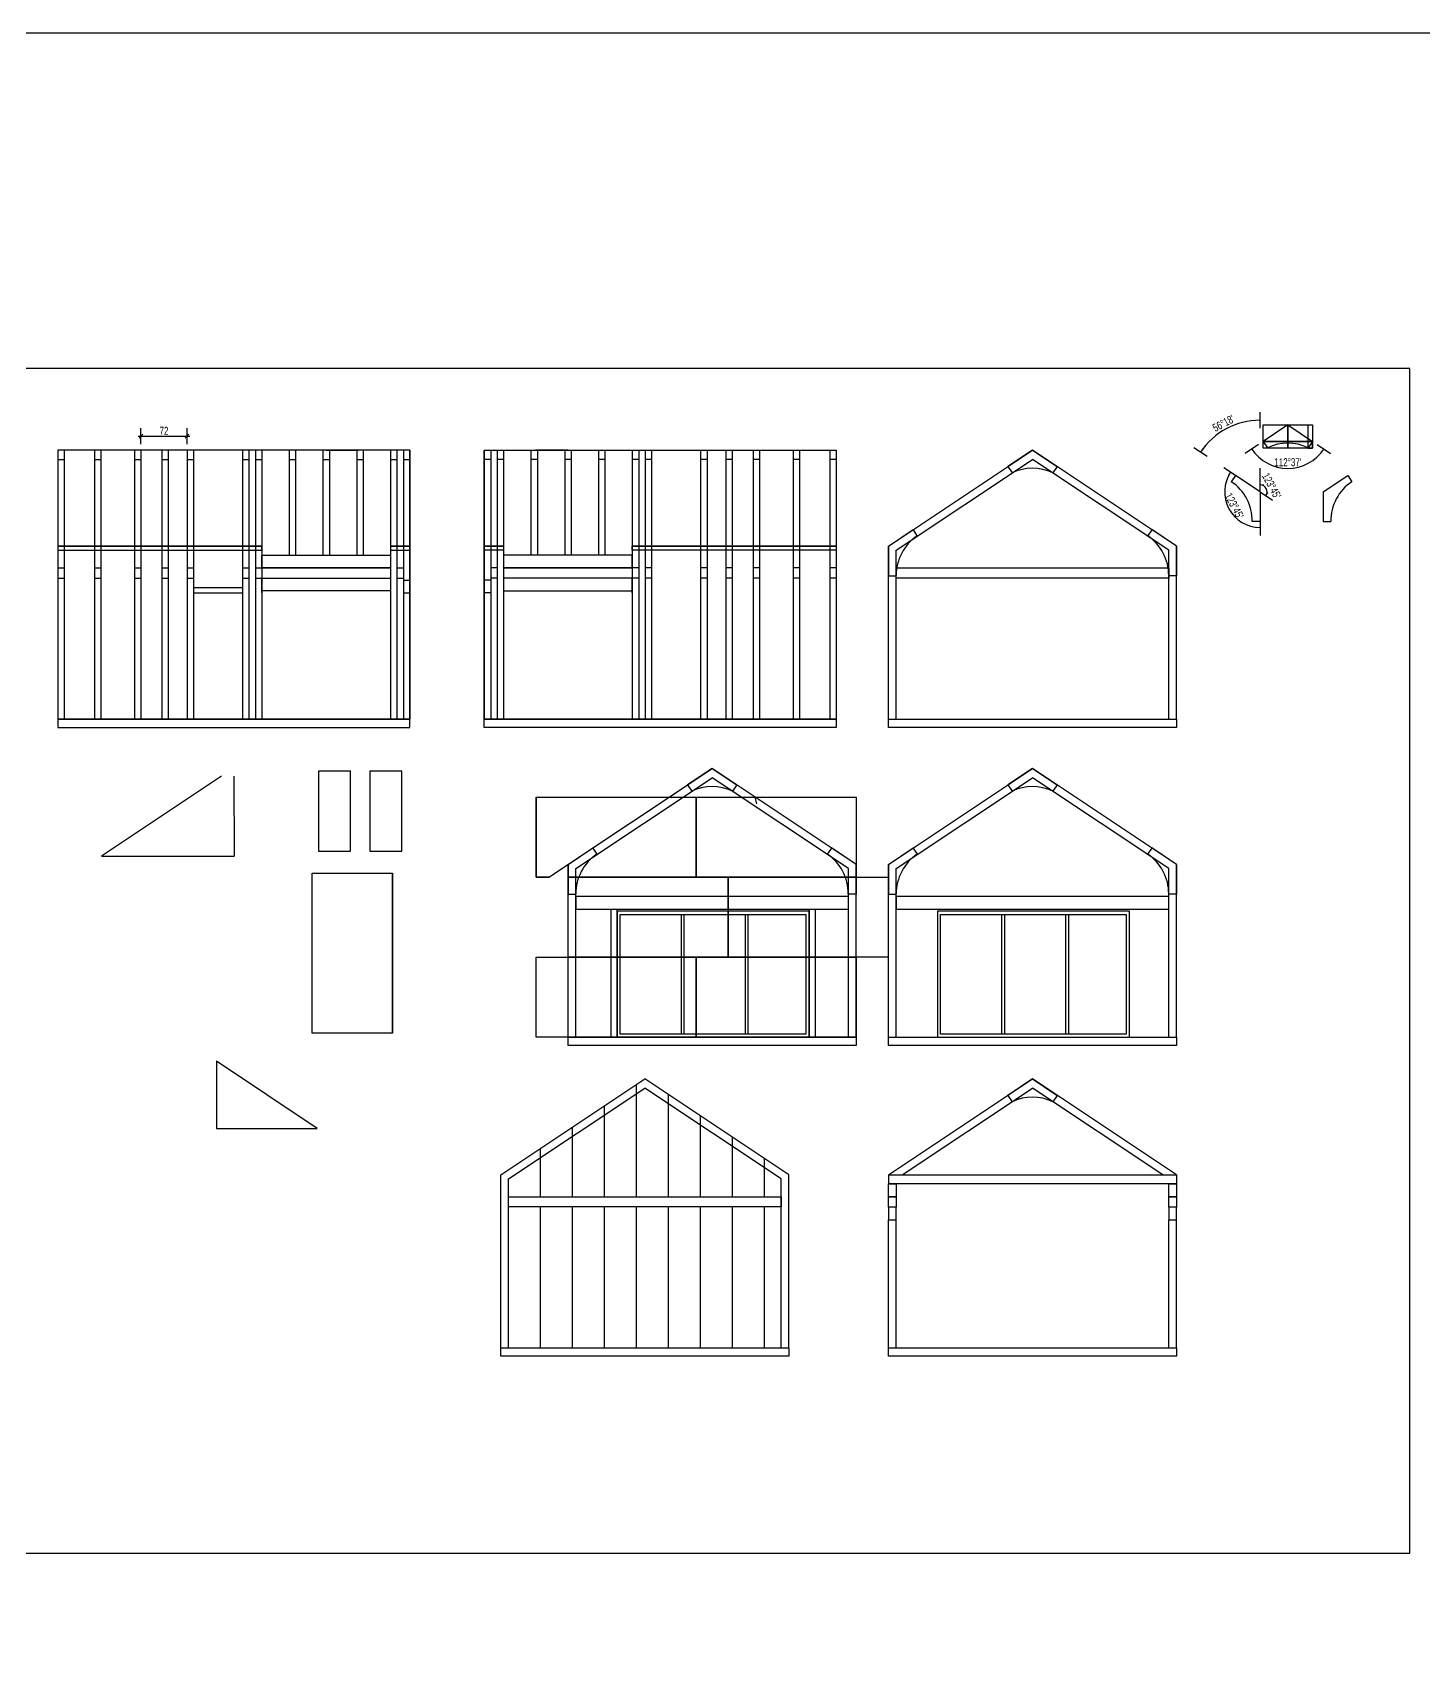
# Model space of a CAD drawing. Header units: centimetres. Extents: x 77721 to 213373, y -51694 to -17847.
# Drawn here: x 79867 to 82040, y -26911 to -24360 of the extents above; entities that cross this region are included whole.
import ezdxf

# ---------------------------------------------------------------- set-up
doc = ezdxf.new("R2010")
doc.units = ezdxf.units.CM
doc.header["$LTSCALE"] = 5
doc.header["$MEASUREMENT"] = 0
doc.layers.add('KOTI', color=4, linetype='Continuous')
doc.styles.add('4-', font='simp.shx', dxfattribs={"width": 0.75})
doc.dimstyles.new('KOTI_K50.0cm', dxfattribs={"dimtxt": 12.5, "dimasz": 12.5, "dimexe": 12.5, "dimexo": 0, "dimgap": 2, "dimtad": 1, "dimdec": 1, "dimrnd": 0.1, "dimdsep": 46, "dimtxsty": '4-', "dimtsz": 3, "dimcen": 0.09, "dimdle": 4.5, "dimclrd": 256, "dimclrt": 256, "dimaunit": 1, "dimazin": 2, "dimtfac": 1, "dimtdec": 4, "dimtix": 1, "dimtmove": 2, "dimatfit": 3, "dimfxl": 12.5, "dimfxlon": 1, "dimtvp": 1, "dimtolj": 1, "dimtzin": 0, "dimarcsym": 0})

# ---------------------------------------------------------------- blocks, each defined once
blk = doc.blocks.new('*D210')
at = {"layer": 'Defpoints', "color": 0, "linetype": 'Continuous', "transparency": 16777216}
for p in [(80108.5, -24989.7), (80036.5, -25011.6), (80108.5, -25011.6)]:
    blk.add_point(p, dxfattribs=at)
at = {"layer": 'KOTI', "linetype": 'Continuous', "lineweight": -2, "transparency": 16777216}
for p, q in [((80032, -24989.7), (80113, -24989.7)), ((80033.5, -24992.7), (80039.5, -24986.7)), ((80105.5, -24992.7), (80111.5, -24986.7))]:
    blk.add_line(p, q, dxfattribs=at)
at = {"layer": 'KOTI', "color": 0, "linetype": 'Continuous', "lineweight": -2, "transparency": 16777216}
for p, q in [((80036.5, -25002.2), (80036.5, -24977.2)), ((80108.5, -25002.2), (80108.5, -24977.2))]:
    blk.add_line(p, q, dxfattribs=at)
at = {"layer": 'KOTI', "linetype": 'Continuous', "transparency": 16777216, "insert": (80072.5, -24981.4), "char_height": 12.5, "attachment_point": 5, "style": '4-'}
blk.add_mtext('\\A1;72', dxfattribs=at)
blk = doc.blocks.new('*D211')
at = {"layer": 'Defpoints', "color": 0, "linetype": 'Continuous', "transparency": 16777216}
for p in [(81828.3, -24972.3), (81828.3, -24972.3), (81789.7, -24998), (81866.9, -24998), (81806.5, -25036.4)]:
    blk.add_point(p, dxfattribs=at)
at = {"layer": 'KOTI', "color": 0, "linetype": 'Continuous', "lineweight": -2, "transparency": 16777216}
for p, q in [((81782.3, -25002.9), (81761.5, -25016.8)), ((81874.3, -25002.9), (81895.1, -25016.8))]:
    blk.add_line(p, q, dxfattribs=at)
at = {"layer": 'KOTI', "linetype": 'Continuous', "lineweight": -2, "transparency": 16777216}
blk.add_arc((81828.3, -24972.3), 67.8, 213.6901, 326.3099, dxfattribs=at)
at = {"layer": 'KOTI', "linetype": 'Continuous', "transparency": 16777216}
for points in [[(81774.4, -25015.4), (81776.1, -25014.3), (81771.9, -25009.9)], [(81880.5, -25014.3), (81882.2, -25015.4), (81884.7, -25009.9)]]:
    blk.add_solid(points, dxfattribs=at)
at = {"layer": 'KOTI', "linetype": 'Continuous', "transparency": 16777216, "insert": (81828.3, -25030.6), "char_height": 12.5, "attachment_point": 5, "style": '4-'}
blk.add_mtext("\\A1;112°37'", dxfattribs=at)
blk = doc.blocks.new('*D212')
at = {"layer": 'Defpoints', "color": 0, "linetype": 'Continuous', "transparency": 16777216}
for p in [(81746.4, -25051.2), (81785, -25076.9), (81785, -25076.9), (81795.8, -25075.4), (81785, -25123.3)]:
    blk.add_point(p, dxfattribs=at)
at = {"layer": 'KOTI', "color": 0, "linetype": 'Continuous', "lineweight": -2, "transparency": 16777216}
for q in [(81784.9, -25053.4), (81804.5, -25089.9)]:
    blk.add_line((81785, -25076.9), q, dxfattribs=at)
at = {"layer": 'KOTI', "linetype": 'Continuous', "lineweight": -2, "transparency": 16777216}
blk.add_arc((81785, -25076.9), 11, 326.2995, 90.0517, dxfattribs=at)
at = {"layer": 'KOTI', "linetype": 'Continuous', "transparency": 16777216}
for points in [[(81791, -25066.9), (81791, -25064.9), (81785, -25065.9)], [(81798.2, -25078.5), (81796.6, -25077.4), (81794.1, -25083)]]:
    blk.add_solid(points, dxfattribs=at)
at = {"layer": 'KOTI', "linetype": 'Continuous', "transparency": 16777216, "insert": (81802.9, -25067.3), "char_height": 12.5, "attachment_point": 5, "rotation": 298.1756, "style": '4-'}
blk.add_mtext("\\A1;123°45'", dxfattribs=at)
blk = doc.blocks.new('*D213')
at = {"layer": 'Defpoints', "color": 0, "linetype": 'Continuous', "transparency": 16777216}
for p in [(81746.4, -25051.2), (81785, -25076.9), (81785, -25076.9), (81730.1, -25084.2), (81785, -25123.3)]:
    blk.add_point(p, dxfattribs=at)
at = {"layer": 'KOTI', "color": 0, "linetype": 'Continuous', "lineweight": -2, "transparency": 16777216}
for p, q in [((81746.4, -25051.2), (81728.5, -25039.2)), ((81785, -25123.3), (81785, -25144.8))]:
    blk.add_line(p, q, dxfattribs=at)
at = {"layer": 'KOTI', "linetype": 'Continuous', "lineweight": -2, "transparency": 16777216}
blk.add_arc((81785, -25076.9), 55.4, 146.2995, 270.0517, dxfattribs=at)
at = {"layer": 'KOTI', "linetype": 'Continuous', "transparency": 16777216}
for points in [[(81734.7, -25050.6), (81736.4, -25051.7), (81738.9, -25046.2)], [(81779, -25131.3), (81779, -25133.3), (81785, -25132.3)]]:
    blk.add_solid(points, dxfattribs=at)
at = {"layer": 'KOTI', "linetype": 'Continuous', "transparency": 16777216, "insert": (81744.5, -25098.6), "char_height": 12.5, "attachment_point": 5, "rotation": 298.1756, "style": '4-'}
blk.add_mtext("\\A1;123°45'", dxfattribs=at)
blk = doc.blocks.new('*D214')
at = {"layer": 'Defpoints', "color": 0, "linetype": 'Continuous', "transparency": 16777216}
for p in [(81748.9, -24970.8), (81785, -24987.2), (81746.4, -25051.2), (81785, -25076.9), (81785, -25076.9)]:
    blk.add_point(p, dxfattribs=at)
at = {"layer": 'KOTI', "color": 0, "linetype": 'Continuous', "lineweight": -2, "transparency": 16777216}
for p, q in [((81785, -24977.4), (81785, -24952.4)), ((81702.2, -25021.7), (81681.4, -25007.8))]:
    blk.add_line(p, q, dxfattribs=at)
at = {"layer": 'KOTI', "linetype": 'Continuous', "lineweight": -2, "transparency": 16777216}
blk.add_arc((81785, -25076.9), 112, 90, 146.2995, dxfattribs=at)
at = {"layer": 'KOTI', "linetype": 'Continuous', "transparency": 16777216}
for points in [[(81779, -24963.9), (81779, -24965.9), (81785, -24964.9)], [(81695.9, -25010.3), (81694.3, -25009.2), (81691.8, -25014.7)]]:
    blk.add_solid(points, dxfattribs=at)
at = {"layer": 'KOTI', "linetype": 'Continuous', "transparency": 16777216, "insert": (81727.7, -24969.8), "char_height": 12.5, "attachment_point": 5, "rotation": 28.1498, "style": '4-'}
blk.add_mtext("\\A1;56°18'", dxfattribs=at)

msp = doc.modelspace()

# ---------------------------------------------------------------- linework, layer by layer
at = {"layer": 'KOTI', "color": 4, "linetype": 'Continuous'}
for p, q in [((81828.3, -24972.26), (81789.72, -24997.97)), ((81828.3, -24972.26), (81866.87, -24997.97)), ((81789.82, -24997.94), (81796.48, -25007.92)), ((81866.78, -24997.94), (81860.11, -25007.92)), ((81429.32, -25011.55), (81390.74, -25037.27)), ((81429.32, -25011.55), (81467.89, -25037.27)), ((81390.84, -25037.24), (81397.5, -25047.22)), ((81467.8, -25037.24), (81461.13, -25047.22)), ((81746.46, -25051.24), (81739.94, -25061.07)), ((81784.96, -25076.89), (81746.39, -25051.16)), ((81883.32, -25076.91), (81921.89, -25051.18)), ((81921.83, -25051.26), (81928.34, -25061.09)), ((81784.96, -25076.89), (81785, -25123.27)), ((81883.32, -25076.91), (81883.28, -25123.28)), ((81784.83, -25123.15), (81772.83, -25123.12)), ((81883.46, -25123.17), (81895.46, -25123.13)), ((81204.32, -25161.55), (81242.89, -25135.83)), ((81242.82, -25135.91), (81249.34, -25145.74)), ((81615.81, -25135.91), (81609.3, -25145.74)), ((81654.32, -25161.55), (81615.75, -25135.83)), ((81204.32, -25161.55), (81204.28, -25207.93)), ((81654.32, -25161.55), (81654.36, -25207.93)), ((80215.24, -25195.6), (80426.54, -25195.6)), ((80814.19, -25195.6), (80602.9, -25195.6)), ((80215.24, -25211.55), (80426.54, -25211.55)), ((80814.19, -25211.55), (80602.9, -25211.55)), ((81204.45, -25207.82), (81216.45, -25207.78)), ((81654.18, -25207.82), (81642.18, -25207.78)), ((80928.78, -25508.64), (80890.21, -25534.36)), ((80928.78, -25508.64), (80967.35, -25534.36)), ((81429.32, -25508.64), (81390.74, -25534.36)), ((81429.32, -25508.64), (81467.89, -25534.36)), ((80890.3, -25534.33), (80896.96, -25544.31)), ((80967.26, -25534.33), (80960.6, -25544.31)), ((81390.84, -25534.33), (81397.5, -25544.31)), ((81467.8, -25534.33), (81461.13, -25544.31)), ((80703.78, -25658.64), (80742.35, -25632.92)), ((80742.28, -25632.99), (80748.8, -25642.83)), ((81115.28, -25632.99), (81108.76, -25642.83)), ((81153.78, -25658.64), (81115.21, -25632.92)), ((81204.32, -25658.64), (81242.89, -25632.92)), ((81242.82, -25632.99), (81249.34, -25642.83)), ((81615.81, -25632.99), (81609.3, -25642.83)), ((81654.32, -25658.64), (81615.75, -25632.92)), ((80703.78, -25658.64), (80703.74, -25705.02)), ((81153.78, -25658.64), (81153.82, -25705.02)), ((81204.32, -25658.64), (81204.28, -25705.02)), ((81654.32, -25658.64), (81654.36, -25705.02)), ((80703.92, -25704.91), (80715.92, -25704.87)), ((81153.65, -25704.91), (81141.65, -25704.87)), ((81204.45, -25704.91), (81216.45, -25704.87)), ((81654.18, -25704.91), (81642.18, -25704.87)), ((81429.32, -25993.63), (81390.74, -26019.34)), ((81429.32, -25993.63), (81467.89, -26019.34)), ((81390.84, -26019.31), (81397.5, -26029.29)), ((81467.8, -26019.31), (81461.13, -26029.29))]:
    msp.add_line(p, q, dxfattribs=at)
at = {"layer": 'KOTI', "color": 2, "linetype": 'Continuous', "true_color": 0xf1eb1f}
for p, q in [((79906.54, -25011.55), (79906.54, -25161.55)), ((79916.54, -25011.55), (79916.54, -25161.55)), ((79964.04, -25011.55), (79964.04, -25161.55)), ((79974.04, -25011.55), (79974.04, -25161.55)), ((80026.54, -25011.55), (80026.54, -25161.55)), ((80036.54, -25011.55), (80036.54, -25161.55)), ((80069.04, -25011.55), (80069.04, -25161.55)), ((80079.04, -25011.55), (80079.04, -25161.55)), ((80108.54, -25011.55), (80108.54, -25161.55)), ((80118.54, -25011.55), (80118.54, -25161.55)), ((80195.24, -25011.55), (80195.24, -25161.55)), ((80205.24, -25011.55), (80205.24, -25161.55)), ((80215.24, -25011.55), (80215.24, -25161.55)), ((80225.24, -25011.55), (80225.24, -25161.55)), ((80426.54, -25011.55), (80325.84, -25011.55)), ((80325.84, -25011.55), (80376.24, -25011.55)), ((80349.82, -25011.55), (80344.82, -25011.55)), ((80374.84, -25011.55), (80373.64, -25011.55)), ((80426.54, -25011.55), (80426.54, -25161.55)), ((80436.54, -25011.55), (80436.54, -25161.55)), ((80446.54, -25011.55), (80446.54, -25161.55)), ((80456.54, -25011.55), (80456.54, -25161.55)), ((80572.89, -25011.55), (80572.89, -25161.55)), ((80582.89, -25011.55), (80582.89, -25161.55)), ((80592.9, -25011.55), (80592.9, -25161.55)), ((80602.9, -25011.55), (80602.9, -25161.55)), ((80602.9, -25011.55), (80703.6, -25011.55)), ((80703.6, -25011.55), (80653.2, -25011.55)), ((80654.6, -25011.55), (80655.8, -25011.55)), ((80679.61, -25011.55), (80684.61, -25011.55)), ((80804.19, -25011.55), (80804.19, -25161.55)), ((80814.19, -25011.55), (80814.19, -25161.55)), ((80824.2, -25011.55), (80824.2, -25161.55)), ((80834.2, -25011.55), (80834.2, -25161.55)), ((80910.89, -25011.55), (80910.89, -25161.55)), ((80920.89, -25011.55), (80920.89, -25161.55)), ((80950.39, -25011.55), (80950.39, -25161.55)), ((80960.39, -25011.55), (80960.39, -25161.55)), ((80992.89, -25011.55), (80992.89, -25161.55)), ((81002.89, -25011.55), (81002.89, -25161.55)), ((81055.39, -25011.55), (81055.39, -25161.55)), ((81065.39, -25011.55), (81065.39, -25161.55)), ((81112.89, -25011.55), (81112.89, -25161.55)), ((81122.89, -25011.55), (81122.89, -25161.55)), ((81204.32, -25161.55), (81429.32, -25011.55)), ((81216.32, -25167.68), (81429.32, -25026.16)), ((81654.32, -25161.55), (81429.32, -25011.55)), ((81429.32, -25011.55), (81467.9, -25037.28)), ((81642.32, -25167.68), (81429.32, -25026.16)), ((79906.54, -25161.55), (79906.54, -25431.55)), ((80225.24, -25161.55), (79906.54, -25161.55)), ((79916.54, -25161.55), (79916.54, -25431.55)), ((79964.04, -25161.55), (79964.04, -25431.55)), ((79974.04, -25161.55), (79974.04, -25431.55)), ((80026.54, -25161.55), (80026.54, -25431.55)), ((80036.54, -25161.55), (80036.54, -25431.55)), ((80069.04, -25161.55), (80069.04, -25431.55)), ((80079.04, -25161.55), (80079.04, -25431.55)), ((80118.54, -25161.55), (80108.54, -25161.55)), ((80108.54, -25161.55), (80108.54, -25431.55)), ((80118.54, -25161.55), (80118.54, -25431.55)), ((80195.24, -25161.55), (80195.24, -25431.55)), ((80205.24, -25161.55), (80205.24, -25431.55)), ((80215.24, -25161.55), (80215.24, -25431.55)), ((80225.24, -25161.55), (80225.24, -25431.55)), ((80456.54, -25161.55), (80426.54, -25161.55)), ((80426.54, -25161.55), (80426.54, -25431.55)), ((80436.54, -25161.55), (80436.54, -25431.55)), ((80446.54, -25161.55), (80446.54, -25431.55)), ((80456.54, -25431.55), (80456.54, -25161.55)), ((80456.54, -25161.55), (80456.54, -25431.55)), ((80572.89, -25431.55), (80572.89, -25161.55)), ((80572.89, -25161.55), (80602.9, -25161.55)), ((80572.89, -25161.55), (80572.89, -25431.55)), ((80582.89, -25161.55), (80582.89, -25431.55)), ((80592.9, -25161.55), (80592.9, -25431.55)), ((80602.9, -25161.55), (80602.9, -25431.55)), ((80804.19, -25161.55), (81122.89, -25161.55)), ((80804.19, -25161.55), (80804.19, -25431.55)), ((80814.19, -25161.55), (80814.19, -25431.55)), ((80824.2, -25161.55), (80824.2, -25431.55)), ((80834.2, -25161.55), (80834.2, -25431.55)), ((80910.89, -25161.55), (80920.89, -25161.55)), ((80910.89, -25161.55), (80910.89, -25431.55)), ((80920.89, -25161.55), (80920.89, -25431.55)), ((80950.39, -25161.55), (80950.39, -25431.55)), ((80960.39, -25161.55), (80960.39, -25431.55)), ((80992.89, -25161.55), (80992.89, -25431.55)), ((81002.89, -25161.55), (81002.89, -25431.55)), ((81055.39, -25161.55), (81055.39, -25431.55)), ((81065.39, -25161.55), (81065.39, -25431.55)), ((81112.89, -25161.55), (81112.89, -25431.55)), ((81122.89, -25161.55), (81122.89, -25431.55)), ((81204.32, -25431.55), (81204.32, -25161.55)), ((81216.32, -25431.55), (81216.32, -25167.68)), ((81642.32, -25431.55), (81642.32, -25167.68)), ((81654.32, -25431.55), (81654.32, -25161.55)), ((79906.54, -25195.6), (79916.54, -25195.6)), ((79964.04, -25195.6), (79974.04, -25195.6)), ((80026.54, -25195.6), (80036.54, -25195.6)), ((80069.04, -25195.6), (80079.04, -25195.6)), ((80108.54, -25195.6), (80118.54, -25195.6)), ((80195.24, -25195.6), (80205.24, -25195.6)), ((80436.54, -25195.6), (80446.54, -25195.6)), ((80592.89, -25195.6), (80582.89, -25195.6)), ((80834.2, -25195.6), (80824.2, -25195.6)), ((80920.89, -25195.6), (80910.89, -25195.6)), ((80960.39, -25195.6), (80950.39, -25195.6)), ((81002.89, -25195.6), (80992.89, -25195.6)), ((81065.39, -25195.6), (81055.39, -25195.6)), ((81122.89, -25195.6), (81112.89, -25195.6)), ((79906.54, -25211.55), (79916.54, -25211.55)), ((79964.04, -25211.55), (79974.04, -25211.55)), ((80026.54, -25211.55), (80036.54, -25211.55)), ((80069.04, -25211.55), (80079.04, -25211.55)), ((80108.54, -25211.55), (80118.54, -25211.55)), ((80118.54, -25226.12), (80194.24, -25226.12)), ((80195.24, -25211.55), (80205.24, -25211.55)), ((80225.24, -25234.55), (80225.24, -25214.55)), ((80436.54, -25211.55), (80446.54, -25211.55)), ((80446.54, -25214.55), (80456.54, -25214.55)), ((80582.89, -25214.55), (80572.89, -25214.55)), ((80592.89, -25211.55), (80582.89, -25211.55)), ((80804.19, -25234.55), (80804.19, -25214.55)), ((80834.2, -25211.55), (80824.2, -25211.55)), ((80920.89, -25211.55), (80910.89, -25211.55)), ((80960.39, -25211.55), (80950.39, -25211.55)), ((81002.89, -25211.55), (80992.89, -25211.55)), ((81065.39, -25211.55), (81055.39, -25211.55)), ((81122.89, -25211.55), (81112.89, -25211.55)), ((80118.54, -25234.55), (80195.24, -25234.55)), ((80446.54, -25234.55), (80456.54, -25234.55)), ((80582.89, -25234.55), (80572.89, -25234.55)), ((79906.54, -25431.55), (80031.54, -25431.55)), ((79906.54, -25431.55), (80118.54, -25431.55)), ((80041.54, -25431.55), (80036.54, -25431.55)), ((80195.24, -25431.55), (80225.24, -25431.55)), ((80426.54, -25431.55), (80456.54, -25431.55)), ((80602.89, -25431.55), (80572.89, -25431.55)), ((80834.19, -25431.55), (80804.19, -25431.55)), ((81122.89, -25431.55), (80910.89, -25431.55)), ((80987.89, -25431.55), (80992.89, -25431.55)), ((81122.89, -25431.55), (80997.89, -25431.55)), ((80673.83, -25678.61), (80928.78, -25508.64)), ((81153.78, -25658.64), (80928.78, -25508.64)), ((81204.32, -25658.64), (81429.32, -25508.64)), ((81654.32, -25658.64), (81429.32, -25508.64)), ((80715.78, -25664.77), (80928.78, -25523.25)), ((81141.78, -25664.77), (80928.78, -25523.25)), ((81216.32, -25664.77), (81429.32, -25523.25)), ((81642.32, -25664.77), (81429.32, -25523.25)), ((80703.78, -25928.64), (80703.78, -25658.64)), ((80715.78, -25928.64), (80715.78, -25664.77)), ((81141.78, -25928.64), (81141.78, -25664.77)), ((81153.78, -25928.64), (81153.78, -25658.64)), ((81204.32, -25928.64), (81204.32, -25658.64)), ((81216.32, -25928.64), (81216.32, -25664.77)), ((81642.32, -25928.64), (81642.32, -25664.77)), ((81654.32, -25928.64), (81654.32, -25658.64)), ((80429.25, -25672.26), (80429.25, -25922.26)), ((80770.37, -25728.64), (80770.37, -25928.64)), ((80780.37, -25928.64), (80780.37, -25728.64)), ((81080.37, -25728.64), (81080.37, -25928.64)), ((81090.37, -25928.64), (81090.37, -25728.64)), ((81068.37, -25928.64), (81078.37, -25928.64)), ((80598.95, -26143.63), (80823.95, -25993.63)), ((81048.95, -26143.63), (80823.95, -25993.63)), ((80610.95, -26149.75), (80823.95, -26008.23)), ((81036.95, -26149.75), (80823.95, -26008.23)), ((80598.95, -26413.63), (80598.95, -26143.63)), ((80610.95, -26413.63), (80610.95, -26149.75)), ((81036.95, -26413.63), (81036.95, -26149.75)), ((81048.95, -26413.63), (81048.95, -26143.63)), ((81204.32, -26413.63), (81204.32, -26213.68)), ((81216.32, -26413.63), (81216.32, -26213.68)), ((81642.32, -26413.63), (81642.32, -26213.68)), ((81654.32, -26413.63), (81654.32, -26213.68))]:
    msp.add_line(p, q, dxfattribs=at)
at = {"layer": 'KOTI', "color": 6, "linetype": 'Continuous'}
for p, q in [((80268.14, -25011.55), (80268.14, -25175.6)), ((80278.14, -25011.55), (80278.14, -25175.6)), ((80320.84, -25011.54), (80320.84, -25175.6)), ((80330.84, -25011.54), (80330.84, -25175.6)), ((80373.64, -25011.54), (80373.64, -25175.6)), ((80383.64, -25011.54), (80383.64, -25175.6)), ((80645.8, -25011.54), (80645.8, -25175.6)), ((80655.8, -25011.54), (80655.8, -25175.6)), ((80698.6, -25011.54), (80698.6, -25175.6)), ((80708.6, -25011.54), (80708.6, -25175.6)), ((80751.29, -25011.55), (80751.29, -25175.6)), ((80761.29, -25011.55), (80761.29, -25175.6)), ((81784.96, -25076.89), (81784.96, -25039.76)), ((80162.35, -25520.62), (79974.82, -25645.64)), ((80182.52, -25645.64), (80182.36, -25520.71)), ((80653.8, -25553.59), (80653.8, -25678.61)), ((80861.36, -25553.59), (80861.36, -25553.59)), ((80998.75, -25564.03), (80996.21, -25553.59)), ((80996.21, -25553.59), (80996.21, -25553.59)), ((79974.82, -25645.64), (80182.38, -25645.64)), ((80653.8, -25678.61), (80673.83, -25678.61)), ((80154.38, -25965.77), (80154.36, -26070.82)), ((80311.95, -26070.82), (80154.38, -25965.77)), ((81204.32, -26143.63), (81429.32, -25993.63)), ((81654.32, -26143.63), (81429.32, -25993.63)), ((80810.95, -26177.68), (80810.95, -26002.29)), ((80860.95, -26177.68), (80860.95, -26018.29)), ((81225.54, -26143.63), (81429.32, -26008.23)), ((81633.1, -26143.63), (81429.32, -26008.23)), ((80760.95, -26177.68), (80760.95, -26035.63)), ((80154.36, -26070.82), (80311.95, -26070.82)), ((80710.95, -26177.68), (80710.95, -26068.96)), ((80910.95, -26177.68), (80910.95, -26051.63)), ((80960.95, -26177.68), (80960.95, -26084.96)), ((80660.95, -26177.68), (80660.95, -26102.29)), ((81010.95, -26177.68), (81010.95, -26118.29)), ((81204.32, -26143.63), (81204.32, -26157.68)), ((81654.32, -26143.63), (81654.32, -26157.68)), ((80660.95, -26413.63), (80660.95, -26193.63)), ((80710.95, -26413.63), (80710.95, -26193.63)), ((80760.95, -26413.63), (80760.95, -26193.63)), ((80810.95, -26413.63), (80810.95, -26193.63)), ((80860.95, -26413.63), (80860.95, -26193.63)), ((80910.95, -26413.63), (80910.95, -26193.63)), ((80960.95, -26413.63), (80960.95, -26193.63)), ((81010.95, -26413.63), (81010.95, -26193.63)), ((80610.95, -26413.63), (80660.95, -26413.63))]:
    msp.add_line(p, q, dxfattribs=at)
at = {"layer": 'KOTI', "color": 252, "linetype": 'Continuous'}
for p, q in [((79906.54, -25431.55), (80456.54, -25431.55)), ((81122.89, -25431.55), (80572.89, -25431.55))]:
    msp.add_line(p, q, dxfattribs=at)
at = {"layer": 'KOTI', "color": 3, "linetype": 'Continuous'}
msp.add_line((80304.25, -25672.26), (80429.25, -25672.26), dxfattribs=at)
at = {"layer": 'KOTI', "linetype": 'Continuous'}
msp.add_lwpolyline([(77720.82, -24359.69), (84892.83, -24359.69), (84892.83, -29462.24), (77720.82, -29462.24)], close=True, dxfattribs=at)
at = {"layer": 'KOTI', "color": 2, "linetype": 'Continuous', "true_color": 0xf1eb1f}
for points in [[(78882.49, -26734.16), (82018.76, -26734.16), (82018.76, -24884.18), (78882.49, -24884.18)], [(80225.24, -25161.55), (79906.54, -25161.55), (79906.54, -25167.68), (80225.24, -25167.68)], [(80426.54, -25167.68), (80456.54, -25167.68), (80456.54, -25161.55), (80426.54, -25161.55)], [(80602.9, -25167.68), (80572.89, -25167.68), (80572.89, -25161.55), (80602.9, -25161.55)], [(80804.19, -25161.55), (81122.89, -25161.55), (81122.89, -25167.68), (80804.19, -25167.68)], [(81216.32, -25195.6), (81642.32, -25195.6), (81642.32, -25211.55), (81216.32, -25211.55)], [(80610.95, -26177.68), (81036.95, -26177.68), (81036.95, -26193.63), (80610.95, -26193.63)]]:
    msp.add_lwpolyline(points, close=True, dxfattribs=at)
at = {"layer": 'KOTI', "color": 6, "linetype": 'Continuous'}
for points in [[(81828.3, -25008.52), (81789.8, -25008.52), (81789.8, -24972.26), (81828.3, -24972.26)], [(81789.8, -24972.26), (81866.79, -24972.26), (81866.79, -25008.52), (81789.8, -25008.52)], [(81828.3, -24972.26), (81859.71, -24972.26), (81859.71, -25008.52), (81828.3, -25008.52)], [(81866.79, -25008.52), (81828.3, -25008.52), (81828.3, -24972.26), (81866.79, -24972.26)], [(81789.8, -24997.92), (81866.79, -24997.92), (81866.79, -24997.92), (81789.8, -24997.92)], [(81866.79, -24997.92), (81859.71, -24997.92), (81859.71, -25008.52), (81866.79, -25008.52)], [(80363.91, -25512.93), (80313.91, -25512.93), (80313.91, -25637.95), (80363.91, -25637.95)], [(80443.91, -25512.93), (80393.91, -25512.93), (80393.91, -25637.95), (80443.91, -25637.95)], [(80903.8, -25678.61), (80903.8, -25553.59), (81153.8, -25553.59), (81153.8, -25678.61)], [(80429.27, -25922.26), (80304.25, -25922.26), (80304.25, -25672.26), (80429.27, -25672.26)], [(80703.78, -25803.63), (80703.78, -25678.61), (80953.78, -25678.61), (80953.78, -25803.63)], [(80953.78, -25803.63), (80953.78, -25678.61), (81203.78, -25678.61), (81203.78, -25803.63)], [(80653.78, -25928.64), (80653.78, -25803.63), (80903.78, -25803.63), (80903.78, -25928.64)], [(80903.78, -25928.64), (80903.78, -25803.63), (81153.78, -25803.63), (81153.78, -25928.64)]]:
    msp.add_lwpolyline(points, close=True, dxfattribs=at)
at = {"layer": 'KOTI', "color": 2, "linetype": 'Continuous', "true_color": 0xf1eb1f}
for points in [[(80426.54, -25161.55), (80456.54, -25161.55), (80456.54, -25011.55), (79906.54, -25011.55), (79906.54, -25161.55), (80225.24, -25161.55)], [(79906.54, -25026.16), (79916.54, -25026.16)], [(79964.04, -25026.16), (79974.04, -25026.16)], [(80026.54, -25026.16), (80036.54, -25026.16)], [(80069.04, -25026.16), (80079.04, -25026.16)], [(80108.54, -25026.16), (80118.54, -25026.16)], [(80195.24, -25026.16), (80205.24, -25026.16)], [(80215.24, -25026.16), (80225.24, -25026.16)], [(80426.54, -25026.16), (80436.54, -25026.16)], [(80446.54, -25026.16), (80456.54, -25026.16)], [(80602.9, -25161.55), (80572.89, -25161.55), (80572.89, -25011.55), (81122.89, -25011.55), (81122.89, -25161.55), (80804.19, -25161.55)], [(80582.89, -25026.16), (80572.89, -25026.16)], [(80602.9, -25026.16), (80592.9, -25026.16)], [(80814.19, -25026.16), (80804.19, -25026.16)], [(80834.2, -25026.16), (80824.2, -25026.16)], [(80920.89, -25026.16), (80910.89, -25026.16)], [(80960.39, -25026.16), (80950.39, -25026.16)], [(81002.89, -25026.16), (80992.89, -25026.16)], [(81065.39, -25026.16), (81055.39, -25026.16)], [(81122.89, -25026.16), (81112.89, -25026.16)], [(81141.78, -25708.64), (80715.78, -25708.64), (80715.78, -25728.64), (81141.78, -25728.64)], [(81642.32, -25708.64), (81216.32, -25708.64), (81216.32, -25728.64), (81642.32, -25728.64)]]:
    msp.add_lwpolyline(points, dxfattribs=at)
at = {"layer": 'KOTI', "color": 6, "linetype": 'Continuous'}
for points in [[(80268.14, -25026.15), (80278.14, -25026.15)], [(80320.84, -25026.14), (80330.84, -25026.14)], [(80373.64, -25026.14), (80383.64, -25026.14)], [(80655.8, -25026.14), (80645.8, -25026.14)], [(80708.6, -25026.14), (80698.6, -25026.14)], [(80761.29, -25026.15), (80751.29, -25026.15)], [(80673.83, -25678.61), (80653.8, -25678.61), (80653.8, -25553.59), (80903.8, -25553.59), (80903.8, -25678.61), (80703.76, -25678.61)], [(81204.32, -26143.63), (81654.32, -26143.63)], [(81654.32, -26157.68), (81204.32, -26157.68)]]:
    msp.add_lwpolyline(points, dxfattribs=at)
at = {"layer": 'KOTI', "color": 4, "linetype": 'Continuous'}
for points in [[(80225.24, -25175.6), (80426.54, -25175.6), (80426.54, -25195.6), (80225.24, -25195.6)], [(80804.19, -25175.6), (80602.9, -25175.6), (80602.9, -25195.6), (80804.19, -25195.6)], [(80225.24, -25211.55), (80426.54, -25211.55), (80426.54, -25231.55), (80225.24, -25231.55)], [(80804.19, -25211.55), (80602.9, -25211.55), (80602.9, -25231.55), (80804.19, -25231.55)], [(81204.32, -26157.68), (81216.32, -26157.68), (81216.32, -26177.68), (81204.32, -26177.68)], [(81642.32, -26157.68), (81654.32, -26157.68), (81654.32, -26177.68), (81642.32, -26177.68)], [(81204.32, -26177.68), (81216.32, -26177.68), (81216.32, -26193.68), (81204.32, -26193.68)], [(81204.32, -26213.68), (81216.32, -26213.68), (81216.32, -26193.68), (81204.32, -26193.68)], [(81642.32, -26177.68), (81654.32, -26177.68), (81654.32, -26193.68), (81642.32, -26193.68)], [(81642.32, -26213.68), (81654.32, -26213.68), (81654.32, -26193.68), (81642.32, -26193.68)]]:
    msp.add_lwpolyline(points, close=True, dxfattribs=at)
at = {"layer": 'KOTI', "color": 252, "linetype": 'Continuous'}
for points in [[(80456.54, -25431.55), (79906.54, -25431.55), (79906.54, -25444.55), (80456.54, -25444.55)], [(80572.89, -25431.55), (81122.89, -25431.55), (81122.89, -25444.55), (80572.89, -25444.55)], [(81204.32, -25431.55), (81654.32, -25431.55), (81654.32, -25444.55), (81204.32, -25444.55)], [(80703.78, -25928.64), (81153.78, -25928.64), (81153.78, -25941.64), (80703.78, -25941.64)], [(81204.32, -25928.64), (81654.32, -25928.64), (81654.32, -25941.64), (81204.32, -25941.64)], [(80598.95, -26413.63), (81048.95, -26413.63), (81048.95, -26426.63), (80598.95, -26426.63)], [(81204.32, -26413.63), (81654.32, -26413.63), (81654.32, -26426.63), (81204.32, -26426.63)]]:
    msp.add_lwpolyline(points, close=True, dxfattribs=at)
for points in [[(80806.08, -25731.64), (80780.37, -25731.64), (80780.37, -25928.64), (80806.08, -25928.64)], [(80806.08, -25923.64), (80785.37, -25923.64), (80785.37, -25736.64), (80806.08, -25736.64)], [(80806.08, -25928.64), (81080.37, -25928.64), (81080.37, -25731.64), (80806.08, -25731.64)], [(80806.08, -25736.64), (81075.37, -25736.64), (81075.37, -25923.64), (80806.08, -25923.64)], [(80880.37, -25736.64), (80880.37, -25923.64)], [(80906.08, -25923.64), (80885.37, -25923.64), (80885.37, -25736.64), (80906.08, -25736.64)], [(80980.37, -25736.64), (80980.37, -25923.64)], [(81006.08, -25923.64), (80985.37, -25923.64), (80985.37, -25736.64), (81006.08, -25736.64)], [(81306.62, -25731.64), (81280.91, -25731.64), (81280.91, -25928.64), (81306.62, -25928.64)], [(81306.62, -25923.64), (81285.91, -25923.64), (81285.91, -25736.64), (81306.62, -25736.64)], [(81306.62, -25928.64), (81580.91, -25928.64), (81580.91, -25731.64), (81306.62, -25731.64)], [(81306.62, -25736.64), (81575.91, -25736.64), (81575.91, -25923.64), (81306.62, -25923.64)], [(81380.91, -25736.64), (81380.91, -25923.64)], [(81406.62, -25923.64), (81385.91, -25923.64), (81385.91, -25736.64), (81406.62, -25736.64)], [(81480.91, -25736.64), (81480.91, -25923.64)], [(81506.62, -25923.64), (81485.91, -25923.64), (81485.91, -25736.64), (81506.62, -25736.64)]]:
    msp.add_lwpolyline(points, dxfattribs=at)
at = {"layer": 'KOTI', "color": 4, "linetype": 'Continuous'}
for centre, start, end in [((81828.2, -25074.02), 64.34313, 115.6412), ((81429.22, -25113.32), 64.34313, 115.6412), ((81699.44, -25122.06), 359.30831, 56.41036), ((81968.85, -25122.08), 123.58964, 180.69169), ((81289.84, -25206.73), 123.58964, 180.69169), ((81568.79, -25206.73), 359.30831, 56.41036), ((80928.69, -25610.41), 64.34313, 115.6412), ((81429.22, -25610.41), 64.34313, 115.6412), ((80789.31, -25703.82), 123.58964, 180.69169), ((81068.26, -25703.82), 359.30831, 56.41036), ((81289.84, -25703.82), 123.58964, 180.69169), ((81568.79, -25703.82), 359.30831, 56.41036), ((81429.22, -26095.39), 64.34313, 115.6412)]:
    msp.add_arc(centre, 73.35, start, end, dxfattribs=at)

# ---------------------------------------------------------------- dimensions: what is measured, and where the dimension line sits
at = {"layer": 'KOTI', "color": 6, "linetype": 'Continuous'}
for base, line1, line2, picture, middle in [((81748.925, -24970.8227), ((81784.9631, -24987.2467), (81784.9631, -25076.8868)), ((81784.9631, -25076.8868), (81746.3941, -25051.164)), '*D214', (81727.661, -24969.7935)), ((81806.4878, -25036.4276), ((81828.2955, -24972.2576), (81866.8691, -24997.9733)), ((81828.2955, -24972.2576), (81789.7218, -24997.9733)), '*D211', (81828.2955, -25030.5915)), ((81730.0796, -25084.1613), ((81784.9631, -25076.8868), (81785.0049, -25123.265)), ((81784.9631, -25076.8868), (81746.3941, -25051.164)), '*D213', (81744.4817, -25098.5705)), ((81795.8247, -25075.4471), ((81784.9631, -25076.8868), (81785.0049, -25123.265)), ((81784.9631, -25076.8868), (81746.3941, -25051.164)), '*D212', (81802.9432, -25067.2557))]:
    dim = msp.add_angular_dim_2l(base=base, line1=line1, line2=line2, dimstyle='KOTI_K50.0cm', dxfattribs=at)
    dim.commit()
    dim.dimension.update_dxf_attribs({"geometry": picture, "text_midpoint": middle})
dim = msp.add_linear_dim(base=(80108.54, -24989.7), p1=(80036.54, -25011.55), p2=(80108.54, -25011.55), dimstyle='KOTI_K50.0cm', dxfattribs=at)
dim.commit()
dim.dimension.update_dxf_attribs({"geometry": '*D210', "text_midpoint": (80072.54, -24981.45)})

doc.saveas('drawing.dxf')
